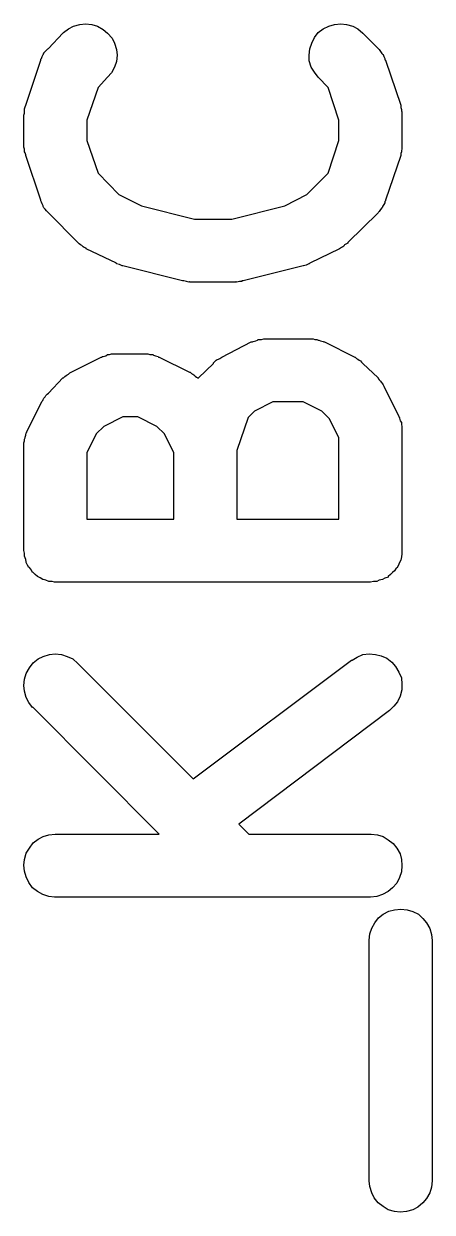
# Model space of a CAD drawing. Extents: x 94.4 to 145.6, y -140.8 to -106.9.
# Drawn here: x 136.201 to 136.849, y -122.351 to -120.465 of the extents above; entities that cross this region are included whole.
import ezdxf

# ---------------------------------------------------------------- set-up
doc = ezdxf.new("R2010")
doc.units = 0
doc.layers.add('BLACK', color=7, linetype='CONTINUOUS')

msp = doc.modelspace()

# ---------------------------------------------------------------- linework, layer by layer
at = {"layer": 'BLACK', "linetype": 'CONTINUOUS'}
for p, q in [((136.264, -120.479), (136.272, -120.473)), ((136.272, -120.473), (136.28, -120.469)), ((136.28, -120.469), (136.29, -120.466)), ((136.29, -120.466), (136.299, -120.465)), ((136.299, -120.465), (136.309, -120.466)), ((136.309, -120.466), (136.318, -120.469)), ((136.318, -120.469), (136.327, -120.474)), ((136.327, -120.474), (136.334, -120.48)), ((136.668, -120.479), (136.676, -120.473)), ((136.676, -120.473), (136.685, -120.469)), ((136.685, -120.469), (136.694, -120.466)), ((136.694, -120.466), (136.704, -120.465)), ((136.704, -120.465), (136.713, -120.466)), ((136.713, -120.466), (136.723, -120.469)), ((136.723, -120.469), (136.731, -120.473)), ((136.731, -120.473), (136.739, -120.48)), ((136.24, -120.504), (136.263, -120.48)), ((136.263, -120.48), (136.264, -120.479)), ((136.334, -120.48), (136.341, -120.488)), ((136.341, -120.488), (136.345, -120.496)), ((136.345, -120.496), (136.348, -120.506)), ((136.655, -120.505), (136.658, -120.496)), ((136.658, -120.496), (136.662, -120.487)), ((136.662, -120.487), (136.668, -120.479)), ((136.739, -120.48), (136.763, -120.504)), ((136.23, -120.517), (136.232, -120.514)), ((136.232, -120.514), (136.233, -120.512)), ((136.233, -120.511), (136.236, -120.508)), ((136.233, -120.512), (136.233, -120.511)), ((136.236, -120.508), (136.238, -120.506)), ((136.238, -120.506), (136.239, -120.505)), ((136.239, -120.505), (136.24, -120.504)), ((136.348, -120.506), (136.349, -120.515)), ((136.349, -120.515), (136.348, -120.525)), ((136.654, -120.515), (136.655, -120.505)), ((136.654, -120.524), (136.654, -120.515)), ((136.763, -120.504), (136.763, -120.504)), ((136.763, -120.504), (136.764, -120.505)), ((136.764, -120.505), (136.765, -120.506)), ((136.765, -120.506), (136.767, -120.509)), ((136.767, -120.509), (136.769, -120.512)), ((136.769, -120.512), (136.77, -120.513)), ((136.77, -120.513), (136.771, -120.514)), ((136.771, -120.514), (136.772, -120.517)), ((136.204, -120.594), (136.228, -120.523)), ((136.228, -120.521), (136.229, -120.52)), ((136.228, -120.522), (136.228, -120.521)), ((136.228, -120.523), (136.228, -120.522)), ((136.229, -120.52), (136.23, -120.517)), ((136.345, -120.534), (136.34, -120.543)), ((136.348, -120.525), (136.345, -120.534)), ((136.657, -120.534), (136.654, -120.524)), ((136.662, -120.542), (136.657, -120.534)), ((136.772, -120.517), (136.774, -120.52)), ((136.774, -120.52), (136.774, -120.522)), ((136.774, -120.522), (136.775, -120.523)), ((136.775, -120.523), (136.799, -120.594)), ((136.334, -120.55), (136.319, -120.566)), ((136.34, -120.543), (136.334, -120.55)), ((136.668, -120.55), (136.662, -120.542)), ((136.684, -120.566), (136.668, -120.55)), ((136.668, -120.55), (136.668, -120.55)), ((136.319, -120.566), (136.301, -120.618)), ((136.701, -120.618), (136.684, -120.566)), ((136.201, -120.61), (136.202, -120.607)), ((136.202, -120.6), (136.203, -120.597)), ((136.202, -120.602), (136.202, -120.6)), ((136.202, -120.604), (136.202, -120.602)), ((136.202, -120.607), (136.202, -120.604)), ((136.203, -120.597), (136.204, -120.594)), ((136.799, -120.594), (136.799, -120.595)), ((136.799, -120.595), (136.799, -120.598)), ((136.799, -120.598), (136.8, -120.601)), ((136.8, -120.601), (136.8, -120.603)), ((136.8, -120.603), (136.801, -120.605)), ((136.801, -120.605), (136.801, -120.607)), ((136.801, -120.607), (136.801, -120.61)), ((136.201, -120.658), (136.201, -120.61)), ((136.201, -120.61), (136.201, -120.61)), ((136.301, -120.618), (136.301, -120.65)), ((136.701, -120.65), (136.701, -120.618)), ((136.801, -120.61), (136.801, -120.658)), ((136.201, -120.661), (136.201, -120.658)), ((136.202, -120.664), (136.201, -120.661)), ((136.202, -120.666), (136.202, -120.664)), ((136.202, -120.668), (136.202, -120.666)), ((136.301, -120.65), (136.319, -120.702)), ((136.684, -120.702), (136.701, -120.65)), ((136.801, -120.664), (136.8, -120.666)), ((136.8, -120.666), (136.8, -120.668)), ((136.801, -120.658), (136.801, -120.659)), ((136.801, -120.659), (136.801, -120.661)), ((136.801, -120.661), (136.801, -120.664)), ((136.203, -120.67), (136.202, -120.668)), ((136.204, -120.673), (136.203, -120.67)), ((136.204, -120.674), (136.204, -120.673)), ((136.228, -120.745), (136.204, -120.674)), ((136.799, -120.674), (136.775, -120.745)), ((136.8, -120.668), (136.799, -120.671)), ((136.799, -120.671), (136.799, -120.674)), ((136.319, -120.702), (136.352, -120.736)), ((136.65, -120.736), (136.684, -120.702)), ((136.352, -120.736), (136.388, -120.754)), ((136.615, -120.754), (136.65, -120.736)), ((136.228, -120.746), (136.228, -120.745)), ((136.229, -120.748), (136.228, -120.746)), ((136.23, -120.751), (136.229, -120.748)), ((136.232, -120.754), (136.23, -120.751)), ((136.232, -120.755), (136.232, -120.754)), ((136.233, -120.757), (136.232, -120.755)), ((136.235, -120.759), (136.233, -120.757)), ((136.237, -120.762), (136.235, -120.759)), ((136.388, -120.754), (136.472, -120.775)), ((136.531, -120.775), (136.615, -120.754)), ((136.767, -120.76), (136.765, -120.763)), ((136.769, -120.757), (136.767, -120.76)), ((136.77, -120.756), (136.769, -120.757)), ((136.772, -120.752), (136.77, -120.755)), ((136.77, -120.755), (136.77, -120.756)), ((136.774, -120.749), (136.772, -120.752)), ((136.775, -120.746), (136.774, -120.747)), ((136.774, -120.747), (136.774, -120.749)), ((136.775, -120.745), (136.775, -120.746)), ((136.238, -120.763), (136.237, -120.762)), ((136.239, -120.764), (136.238, -120.763)), ((136.24, -120.765), (136.239, -120.764)), ((136.287, -120.812), (136.24, -120.765)), ((136.472, -120.775), (136.531, -120.775)), ((136.763, -120.765), (136.715, -120.812)), ((136.764, -120.764), (136.763, -120.765)), ((136.765, -120.763), (136.764, -120.764)), ((136.289, -120.814), (136.287, -120.812)), ((136.291, -120.816), (136.289, -120.814)), ((136.293, -120.817), (136.291, -120.816)), ((136.295, -120.819), (136.293, -120.817)), ((136.71, -120.816), (136.709, -120.818)), ((136.712, -120.815), (136.71, -120.816)), ((136.715, -120.813), (136.712, -120.815)), ((136.715, -120.812), (136.715, -120.813)), ((136.297, -120.82), (136.295, -120.819)), ((136.3, -120.821), (136.297, -120.82)), ((136.3, -120.822), (136.3, -120.821)), ((136.348, -120.845), (136.3, -120.822)), ((136.702, -120.822), (136.655, -120.845)), ((136.705, -120.82), (136.702, -120.822)), ((136.707, -120.819), (136.705, -120.82)), ((136.709, -120.818), (136.707, -120.819)), ((136.348, -120.846), (136.348, -120.845)), ((136.353, -120.847), (136.348, -120.846)), ((136.348, -120.846), (136.348, -120.846)), ((136.357, -120.849), (136.353, -120.847)), ((136.358, -120.849), (136.357, -120.849)), ((136.357, -120.849), (136.357, -120.849)), ((136.357, -120.849), (136.357, -120.849)), ((136.453, -120.873), (136.358, -120.849)), ((136.644, -120.849), (136.549, -120.873)), ((136.645, -120.849), (136.644, -120.849)), ((136.644, -120.849), (136.644, -120.849)), ((136.649, -120.848), (136.645, -120.849)), ((136.653, -120.846), (136.649, -120.848)), ((136.654, -120.846), (136.653, -120.846)), ((136.655, -120.845), (136.654, -120.846)), ((136.654, -120.846), (136.654, -120.846)), ((136.454, -120.873), (136.453, -120.873)), ((136.455, -120.873), (136.454, -120.873)), ((136.459, -120.874), (136.455, -120.873)), ((136.548, -120.873), (136.547, -120.873)), ((136.547, -120.873), (136.547, -120.874)), ((136.549, -120.873), (136.548, -120.873)), ((136.463, -120.875), (136.459, -120.874)), ((136.464, -120.874), (136.463, -120.875)), ((136.465, -120.875), (136.464, -120.874)), ((136.537, -120.875), (136.465, -120.875)), ((136.465, -120.875), (136.465, -120.875)), ((136.538, -120.874), (136.537, -120.875)), ((136.539, -120.875), (136.538, -120.874)), ((136.543, -120.874), (136.539, -120.875)), ((136.547, -120.874), (136.543, -120.874)), ((136.565, -120.969), (136.569, -120.968)), ((136.569, -120.968), (136.572, -120.967)), ((136.572, -120.967), (136.573, -120.966)), ((136.573, -120.966), (136.575, -120.966)), ((136.575, -120.966), (136.578, -120.966)), ((136.578, -120.966), (136.582, -120.965)), ((136.582, -120.965), (136.583, -120.965)), ((136.583, -120.965), (136.585, -120.965)), ((136.585, -120.965), (136.656, -120.965)), ((136.656, -120.965), (136.657, -120.965)), ((136.657, -120.965), (136.658, -120.965)), ((136.658, -120.965), (136.66, -120.965)), ((136.66, -120.965), (136.663, -120.966)), ((136.663, -120.966), (136.666, -120.966)), ((136.666, -120.966), (136.668, -120.967)), ((136.668, -120.967), (136.669, -120.967)), ((136.669, -120.967), (136.672, -120.968)), ((136.672, -120.968), (136.676, -120.969)), ((136.515, -120.994), (136.562, -120.97)), ((136.562, -120.97), (136.563, -120.97)), ((136.563, -120.97), (136.564, -120.97)), ((136.564, -120.97), (136.565, -120.969)), ((136.676, -120.969), (136.677, -120.97)), ((136.677, -120.97), (136.678, -120.97)), ((136.678, -120.97), (136.726, -120.994)), ((136.276, -121.018), (136.324, -120.994)), ((136.324, -120.994), (136.325, -120.994)), ((136.325, -120.994), (136.326, -120.993)), ((136.326, -120.993), (136.327, -120.993)), ((136.327, -120.993), (136.331, -120.992)), ((136.331, -120.992), (136.334, -120.99)), ((136.334, -120.99), (136.335, -120.99)), ((136.335, -120.99), (136.337, -120.99)), ((136.337, -120.99), (136.34, -120.989)), ((136.34, -120.989), (136.343, -120.989)), ((136.343, -120.989), (136.345, -120.989)), ((136.345, -120.989), (136.346, -120.989)), ((136.346, -120.989), (136.394, -120.989)), ((136.394, -120.989), (136.395, -120.989)), ((136.395, -120.989), (136.396, -120.989)), ((136.396, -120.989), (136.398, -120.989)), ((136.398, -120.989), (136.401, -120.99)), ((136.401, -120.99), (136.404, -120.99)), ((136.404, -120.99), (136.406, -120.99)), ((136.406, -120.99), (136.407, -120.991)), ((136.407, -120.991), (136.41, -120.992)), ((136.41, -120.992), (136.414, -120.993)), ((136.414, -120.993), (136.415, -120.994)), ((136.415, -120.994), (136.416, -120.994)), ((136.416, -120.994), (136.464, -121.018)), ((136.478, -121.027), (136.502, -121.004)), ((136.502, -121.003), (136.504, -121.001)), ((136.502, -121.004), (136.502, -121.003)), ((136.504, -121.001), (136.506, -120.999)), ((136.506, -120.999), (136.508, -120.998)), ((136.508, -120.998), (136.51, -120.997)), ((136.51, -120.997), (136.512, -120.996)), ((136.512, -120.996), (136.515, -120.994)), ((136.726, -120.994), (136.727, -120.994)), ((136.727, -120.994), (136.729, -120.996)), ((136.729, -120.996), (136.731, -120.997)), ((136.731, -120.997), (136.733, -120.999)), ((136.733, -120.999), (136.735, -121)), ((136.735, -121), (136.737, -121.002)), ((136.737, -121.002), (136.739, -121.004)), ((136.739, -121.004), (136.763, -121.027)), ((136.266, -121.025), (136.268, -121.023)), ((136.268, -121.023), (136.27, -121.022)), ((136.27, -121.022), (136.272, -121.021)), ((136.272, -121.021), (136.274, -121.019)), ((136.274, -121.019), (136.276, -121.018)), ((136.464, -121.018), (136.465, -121.018)), ((136.465, -121.018), (136.467, -121.02)), ((136.467, -121.02), (136.469, -121.021)), ((136.469, -121.021), (136.471, -121.022)), ((136.471, -121.022), (136.473, -121.024)), ((136.473, -121.024), (136.475, -121.026)), ((136.24, -121.051), (136.263, -121.027)), ((136.263, -121.027), (136.264, -121.027)), ((136.264, -121.027), (136.266, -121.025)), ((136.475, -121.026), (136.477, -121.027)), ((136.477, -121.027), (136.477, -121.028)), ((136.477, -121.028), (136.478, -121.027)), ((136.763, -121.027), (136.763, -121.028)), ((136.763, -121.028), (136.765, -121.03)), ((136.765, -121.03), (136.767, -121.032)), ((136.767, -121.032), (136.768, -121.034)), ((136.768, -121.034), (136.769, -121.035)), ((136.769, -121.035), (136.771, -121.038)), ((136.771, -121.038), (136.772, -121.04)), ((136.772, -121.04), (136.796, -121.088)), ((136.231, -121.063), (136.232, -121.061)), ((136.232, -121.061), (136.233, -121.059)), ((136.233, -121.059), (136.235, -121.057)), ((136.235, -121.057), (136.236, -121.055)), ((136.236, -121.055), (136.238, -121.053)), ((136.238, -121.053), (136.24, -121.051)), ((136.206, -121.112), (136.23, -121.064)), ((136.23, -121.064), (136.231, -121.063)), ((136.567, -121.08), (136.557, -121.09)), ((136.596, -121.065), (136.567, -121.08)), ((136.644, -121.065), (136.596, -121.065)), ((136.674, -121.08), (136.644, -121.065)), ((136.686, -121.092), (136.674, -121.08)), ((136.358, -121.089), (136.328, -121.104)), ((136.382, -121.089), (136.358, -121.089)), ((136.412, -121.104), (136.382, -121.089)), ((136.557, -121.09), (136.539, -121.142)), ((136.701, -121.122), (136.686, -121.092)), ((136.796, -121.088), (136.796, -121.089)), ((136.796, -121.089), (136.797, -121.09)), ((136.797, -121.09), (136.797, -121.091)), ((136.797, -121.091), (136.798, -121.095)), ((136.798, -121.095), (136.8, -121.098)), ((136.8, -121.098), (136.8, -121.099)), ((136.8, -121.099), (136.8, -121.101)), ((136.203, -121.121), (136.204, -121.118)), ((136.204, -121.118), (136.205, -121.114)), ((136.205, -121.114), (136.206, -121.113)), ((136.206, -121.113), (136.206, -121.112)), ((136.316, -121.116), (136.301, -121.146)), ((136.328, -121.104), (136.316, -121.116)), ((136.424, -121.116), (136.412, -121.104)), ((136.439, -121.146), (136.424, -121.116)), ((136.8, -121.101), (136.801, -121.104)), ((136.801, -121.104), (136.801, -121.107)), ((136.801, -121.107), (136.801, -121.109)), ((136.801, -121.109), (136.801, -121.11)), ((136.801, -121.11), (136.801, -121.301)), ((136.201, -121.13), (136.202, -121.127)), ((136.201, -121.132), (136.201, -121.13)), ((136.201, -121.133), (136.201, -121.132)), ((136.201, -121.134), (136.201, -121.133)), ((136.201, -121.301), (136.201, -121.134)), ((136.202, -121.124), (136.203, -121.122)), ((136.202, -121.127), (136.202, -121.124)), ((136.203, -121.122), (136.203, -121.121)), ((136.701, -121.251), (136.701, -121.122)), ((136.301, -121.146), (136.301, -121.251)), ((136.439, -121.251), (136.439, -121.146)), ((136.539, -121.142), (136.539, -121.251)), ((136.301, -121.251), (136.439, -121.251)), ((136.539, -121.251), (136.701, -121.251)), ((136.202, -121.305), (136.201, -121.301)), ((136.202, -121.31), (136.202, -121.305)), ((136.801, -121.306), (136.8, -121.311)), ((136.801, -121.301), (136.801, -121.301)), ((136.801, -121.301), (136.801, -121.301)), ((136.801, -121.301), (136.801, -121.301)), ((136.801, -121.301), (136.801, -121.301)), ((136.801, -121.301), (136.801, -121.306)), ((136.204, -121.315), (136.202, -121.31)), ((136.202, -121.31), (136.202, -121.31)), ((136.202, -121.31), (136.202, -121.31)), ((136.205, -121.319), (136.204, -121.315)), ((136.205, -121.32), (136.205, -121.319)), ((136.207, -121.324), (136.205, -121.32)), ((136.205, -121.32), (136.205, -121.32)), ((136.209, -121.328), (136.207, -121.324)), ((136.795, -121.325), (136.793, -121.329)), ((136.797, -121.32), (136.795, -121.325)), ((136.799, -121.316), (136.797, -121.32)), ((136.797, -121.32), (136.797, -121.32)), ((136.797, -121.32), (136.797, -121.32)), ((136.8, -121.311), (136.799, -121.316)), ((136.8, -121.311), (136.8, -121.311)), ((136.8, -121.311), (136.8, -121.311)), ((136.21, -121.328), (136.209, -121.328)), ((136.209, -121.328), (136.209, -121.328)), ((136.213, -121.332), (136.21, -121.328)), ((136.215, -121.336), (136.213, -121.332)), ((136.216, -121.336), (136.215, -121.336)), ((136.219, -121.339), (136.216, -121.336)), ((136.216, -121.336), (136.216, -121.336)), ((136.223, -121.342), (136.219, -121.339)), ((136.227, -121.344), (136.223, -121.342)), ((136.223, -121.342), (136.223, -121.342)), ((136.223, -121.342), (136.223, -121.342)), ((136.231, -121.347), (136.227, -121.344)), ((136.774, -121.345), (136.77, -121.347)), ((136.779, -121.343), (136.774, -121.345)), ((136.783, -121.339), (136.779, -121.342)), ((136.779, -121.342), (136.779, -121.342)), ((136.779, -121.342), (136.779, -121.343)), ((136.786, -121.336), (136.783, -121.339)), ((136.789, -121.333), (136.786, -121.336)), ((136.786, -121.336), (136.786, -121.336)), ((136.786, -121.336), (136.786, -121.336)), ((136.792, -121.329), (136.789, -121.333)), ((136.793, -121.329), (136.792, -121.329)), ((136.793, -121.329), (136.793, -121.329)), ((136.232, -121.347), (136.231, -121.347)), ((136.236, -121.348), (136.232, -121.347)), ((136.232, -121.347), (136.232, -121.347)), ((136.241, -121.35), (136.236, -121.348)), ((136.246, -121.35), (136.241, -121.35)), ((136.241, -121.35), (136.241, -121.35)), ((136.241, -121.35), (136.241, -121.35)), ((136.25, -121.351), (136.246, -121.35)), ((136.251, -121.351), (136.25, -121.351)), ((136.751, -121.351), (136.251, -121.351)), ((136.251, -121.351), (136.251, -121.351)), ((136.251, -121.351), (136.251, -121.351)), ((136.251, -121.351), (136.251, -121.351)), ((136.756, -121.35), (136.751, -121.351)), ((136.761, -121.35), (136.756, -121.35)), ((136.765, -121.348), (136.761, -121.35)), ((136.761, -121.35), (136.761, -121.35)), ((136.761, -121.35), (136.761, -121.35)), ((136.77, -121.347), (136.765, -121.348)), ((136.77, -121.347), (136.77, -121.347)), ((136.77, -121.347), (136.77, -121.347)), ((136.216, -121.479), (136.224, -121.473)), ((136.224, -121.473), (136.232, -121.469)), ((136.232, -121.469), (136.242, -121.466)), ((136.242, -121.466), (136.251, -121.465)), ((136.251, -121.465), (136.261, -121.466)), ((136.261, -121.466), (136.27, -121.469)), ((136.27, -121.469), (136.279, -121.473)), ((136.279, -121.473), (136.287, -121.48)), ((136.47, -121.663), (136.721, -121.475)), ((136.721, -121.475), (136.722, -121.475)), ((136.722, -121.475), (136.73, -121.47)), ((136.73, -121.47), (136.739, -121.466)), ((136.739, -121.466), (136.749, -121.465)), ((136.749, -121.465), (136.759, -121.466)), ((136.759, -121.466), (136.768, -121.468)), ((136.768, -121.468), (136.777, -121.472)), ((136.777, -121.472), (136.785, -121.478)), ((136.202, -121.505), (136.205, -121.496)), ((136.205, -121.496), (136.21, -121.487)), ((136.21, -121.487), (136.216, -121.479)), ((136.287, -121.48), (136.47, -121.663)), ((136.785, -121.478), (136.791, -121.485)), ((136.791, -121.485), (136.796, -121.494)), ((136.796, -121.494), (136.8, -121.503)), ((136.201, -121.515), (136.202, -121.505)), ((136.8, -121.503), (136.801, -121.513)), ((136.801, -121.513), (136.801, -121.522)), ((136.202, -121.524), (136.201, -121.515)), ((136.205, -121.534), (136.202, -121.524)), ((136.798, -121.532), (136.794, -121.541)), ((136.801, -121.522), (136.798, -121.532)), ((136.209, -121.542), (136.205, -121.534)), ((136.215, -121.55), (136.209, -121.542)), ((136.216, -121.55), (136.215, -121.55)), ((136.416, -121.751), (136.216, -121.55)), ((136.788, -121.548), (136.781, -121.555)), ((136.794, -121.541), (136.788, -121.548)), ((136.781, -121.555), (136.542, -121.735)), ((136.542, -121.735), (136.558, -121.751)), ((136.216, -121.765), (136.224, -121.759)), ((136.224, -121.759), (136.232, -121.755)), ((136.232, -121.755), (136.241, -121.752)), ((136.241, -121.752), (136.251, -121.751)), ((136.251, -121.751), (136.416, -121.751)), ((136.558, -121.751), (136.751, -121.751)), ((136.751, -121.751), (136.752, -121.751)), ((136.752, -121.751), (136.762, -121.752)), ((136.762, -121.752), (136.771, -121.755)), ((136.771, -121.755), (136.779, -121.76)), ((136.779, -121.76), (136.787, -121.766)), ((136.205, -121.781), (136.21, -121.773)), ((136.21, -121.773), (136.216, -121.765)), ((136.787, -121.766), (136.793, -121.773)), ((136.793, -121.773), (136.798, -121.782)), ((136.201, -121.8), (136.202, -121.791)), ((136.202, -121.791), (136.205, -121.781)), ((136.798, -121.782), (136.8, -121.791)), ((136.8, -121.791), (136.801, -121.801)), ((136.202, -121.81), (136.201, -121.8)), ((136.205, -121.819), (136.202, -121.81)), ((136.8, -121.811), (136.797, -121.82)), ((136.801, -121.801), (136.8, -121.811)), ((136.209, -121.828), (136.205, -121.819)), ((136.215, -121.836), (136.209, -121.828)), ((136.793, -121.829), (136.786, -121.836)), ((136.797, -121.82), (136.793, -121.829)), ((136.223, -121.842), (136.215, -121.836)), ((136.231, -121.847), (136.223, -121.842)), ((136.241, -121.85), (136.231, -121.847)), ((136.25, -121.851), (136.241, -121.85)), ((136.251, -121.851), (136.25, -121.851)), ((136.537, -121.851), (136.251, -121.851)), ((136.751, -121.851), (136.537, -121.851)), ((136.537, -121.851), (136.537, -121.851)), ((136.537, -121.851), (136.537, -121.851)), ((136.761, -121.85), (136.751, -121.851)), ((136.77, -121.847), (136.761, -121.85)), ((136.779, -121.842), (136.77, -121.847)), ((136.786, -121.836), (136.779, -121.842)), ((136.771, -121.878), (136.78, -121.873)), ((136.78, -121.873), (136.789, -121.871)), ((136.789, -121.871), (136.799, -121.87)), ((136.799, -121.87), (136.809, -121.871)), ((136.809, -121.871), (136.818, -121.874)), ((136.753, -121.9), (136.758, -121.892)), ((136.758, -121.892), (136.764, -121.884)), ((136.764, -121.884), (136.771, -121.878)), ((136.818, -121.874), (136.827, -121.878)), ((136.827, -121.878), (136.834, -121.885)), ((136.834, -121.885), (136.84, -121.892)), ((136.84, -121.892), (136.845, -121.901)), ((136.749, -121.919), (136.75, -121.909)), ((136.75, -121.909), (136.753, -121.9)), ((136.845, -121.901), (136.848, -121.91)), ((136.848, -121.91), (136.849, -121.92)), ((136.749, -121.92), (136.749, -121.919)), ((136.749, -122.301), (136.749, -121.92)), ((136.849, -121.92), (136.849, -122.301)), ((136.75, -122.31), (136.749, -122.301)), ((136.849, -122.301), (136.848, -122.311)), ((136.849, -122.301), (136.849, -122.301)), ((136.753, -122.32), (136.75, -122.31)), ((136.757, -122.328), (136.753, -122.32)), ((136.845, -122.32), (136.84, -122.329)), ((136.848, -122.311), (136.845, -122.32)), ((136.763, -122.336), (136.757, -122.328)), ((136.771, -122.342), (136.763, -122.336)), ((136.779, -122.347), (136.771, -122.342)), ((136.826, -122.343), (136.818, -122.347)), ((136.834, -122.336), (136.826, -122.343)), ((136.84, -122.329), (136.834, -122.336)), ((136.789, -122.35), (136.779, -122.347)), ((136.798, -122.351), (136.789, -122.35)), ((136.808, -122.35), (136.798, -122.351)), ((136.818, -122.347), (136.808, -122.35))]:
    msp.add_line(p, q, dxfattribs=at)

doc.saveas('drawing.dxf')
